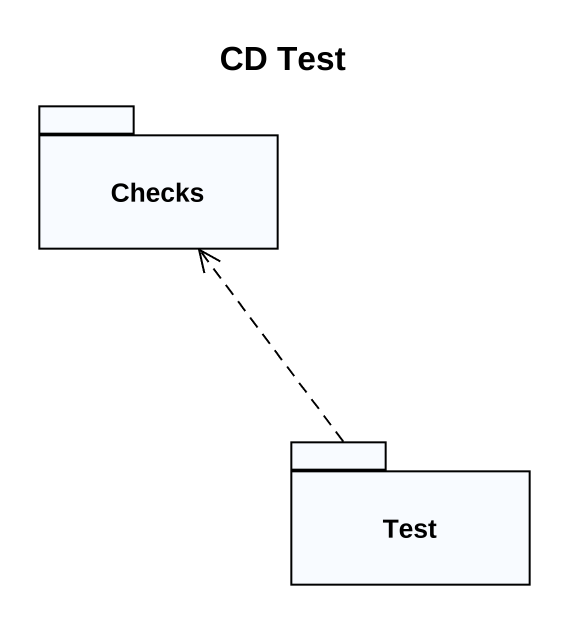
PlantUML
@startuml
title CD Test
package Checks {
}
package Test {
}
Test .up.> Checks
@enduml
